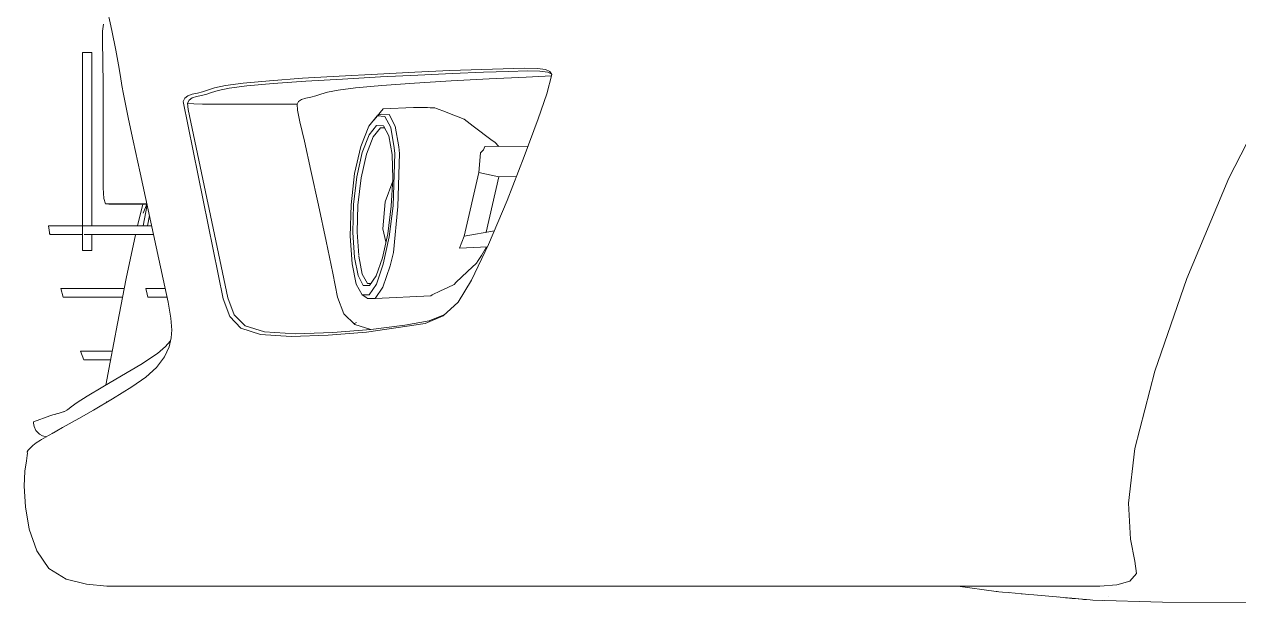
# Model space of a CAD drawing. Header units: millimetres. Extents: x -1879 to 2403, y -38 to 1439.
# Drawn here: x -1879 to -1277, y 198 to 485 of the extents above; entities that cross this region are included whole.
import ezdxf

# ---------------------------------------------------------------- set-up
doc = ezdxf.new("R2010")
doc.units = ezdxf.units.MM
doc.header["$MEASUREMENT"] = 0
for name, color, linetype, lineweight, true_color in [('CITROEN C4  01', 7, 'Continuous', 0, 0x9a0018), ('CITROEN C4  02', 7, 'Continuous', 0, 0xadadad), ('CITROEN C4  03', 7, 'Continuous', 0, 0x191922), ('CITROEN C4  05', 7, 'Continuous', 0, 0x0f0f12), ('CITROEN C4  07', 7, 'Continuous', 0, 0xe6e6e6)]:
    doc.layers.add(name, color=color, linetype=linetype, lineweight=lineweight, true_color=true_color)

msp = doc.modelspace()

# ---------------------------------------------------------------- linework, layer by layer
at = {"layer": 'CITROEN C4  01'}
for p, q in [((-1835.21, 481.57), (-1837.98, 494.35)), ((-1835.21, 481.57), (-1833.24, 471.82)), ((-1833.24, 471.82), (-1831.88, 464.44)), ((-1830.93, 458.78), (-1831.88, 464.44)), ((-1630.9, 462.87), (-1624.6, 462.75)), ((-1830.19, 454.2), (-1830.93, 458.78)), ((-1757.13, 456.66), (-1740.85, 457.83)), ((-1740.85, 457.83), (-1722.63, 458.93)), ((-1739.22, 456.39), (-1721.07, 457.48)), ((-1722.63, 458.93), (-1703.67, 459.95)), ((-1721.07, 457.48), (-1702.19, 458.5)), ((-1703.67, 459.95), (-1685.2, 460.87)), ((-1702.19, 458.5), (-1683.78, 459.41)), ((-1685.2, 460.87), (-1667.96, 461.64)), ((-1683.78, 459.41), (-1666.59, 460.19)), ((-1667.31, 456.51), (-1648.47, 457.52)), ((-1666.59, 460.19), (-1651.34, 460.81)), ((-1651.34, 460.81), (-1638.78, 461.24)), ((-1648.47, 457.52), (-1630.11, 458.44)), ((-1638.78, 461.24), (-1629.63, 461.45)), ((-1630.11, 458.44), (-1617.65, 459.01)), ((-1629.63, 461.45), (-1623.35, 461.34)), ((-1624.6, 462.75), (-1620.61, 462.21)), ((-1623.35, 461.34), (-1619.39, 460.82)), ((-1620.61, 462.21), (-1618.38, 461.13)), ((-1619.86, 450.13), (-1617.49, 459.66)), ((-1619.39, 460.82), (-1617.72, 460.03)), ((-1618.38, 461.13), (-1617.49, 459.66)), ((-1282.32, 408.33), (-1257.11, 457.72)), ((-1830.19, 454.2), (-1829.46, 450.04)), ((-1792.87, 450.52), (-1790.28, 451.14)), ((-1790.28, 451.14), (-1787.86, 452.01)), ((-1787.86, 452.01), (-1784.47, 453.06)), ((-1785.87, 450.75), (-1782.54, 451.76)), ((-1784.47, 453.06), (-1778.98, 454.23)), ((-1782.54, 451.76), (-1777.12, 452.89)), ((-1778.98, 454.23), (-1770.25, 455.45)), ((-1777.12, 452.89), (-1768.46, 454.07)), ((-1770.25, 455.45), (-1757.13, 456.66)), ((-1768.46, 454.07), (-1755.42, 455.24)), ((-1755.42, 455.24), (-1739.22, 456.39)), ((-1731.83, 449.91), (-1728.53, 450.89)), ((-1728.53, 450.89), (-1723.15, 451.99)), ((-1723.15, 451.99), (-1714.54, 453.15)), ((-1714.54, 453.15), (-1701.56, 454.3)), ((-1701.56, 454.3), (-1685.41, 455.43)), ((-1685.41, 455.43), (-1667.31, 456.51)), ((-1829.46, 450.04), (-1828.48, 444.98)), ((-1826.96, 437.67), (-1828.48, 444.98)), ((-1799.89, 446.37), (-1799.15, 448.07)), ((-1780.07, 348.61), (-1799.89, 446.37)), ((-1799.15, 448.07), (-1797.56, 449.19)), ((-1797.71, 445.56), (-1797.01, 447.08)), ((-1797.5, 442.43), (-1797.71, 445.56)), ((-1797.71, 445.56), (-1794.68, 445.16)), ((-1797.56, 449.19), (-1795.38, 449.94)), ((-1797.01, 447.08), (-1795.46, 448.09)), ((-1795.46, 448.09), (-1793.3, 448.77)), ((-1795.38, 449.94), (-1792.87, 450.52)), ((-1794.68, 445.16), (-1790.36, 445.03)), ((-1793.3, 448.77), (-1790.81, 449.32)), ((-1790.81, 449.32), (-1788.25, 449.92)), ((-1790.36, 445.03), (-1784.28, 445.03)), ((-1788.25, 449.92), (-1785.87, 450.75)), ((-1784.28, 445.03), (-1776.02, 445.03)), ((-1776.02, 445.03), (-1766.1, 445.03)), ((-1766.1, 445.03), (-1755.1, 445.03)), ((-1755.1, 445.03), (-1743.54, 445.03)), ((-1743.54, 445.03), (-1742.87, 446.42)), ((-1743.29, 442.04), (-1743.54, 445.03)), ((-1742.87, 446.42), (-1741.33, 447.35)), ((-1741.33, 447.35), (-1739.19, 447.99)), ((-1739.19, 447.99), (-1736.72, 448.52)), ((-1736.72, 448.52), (-1734.17, 449.1)), ((-1734.17, 449.1), (-1731.83, 449.91)), ((-1624.24, 437.76), (-1619.86, 450.13)), ((-1777.75, 349.14), (-1797.5, 442.43)), ((-1742.09, 436.34), (-1743.29, 442.04)), ((-1824.63, 426.8), (-1826.96, 437.67)), ((-1739.9, 426.78), (-1742.09, 436.34)), ((-1631.14, 419.07), (-1624.24, 437.76)), ((-1824.63, 426.8), (-1821.22, 411.02)), ((-1736.68, 412.23), (-1739.9, 426.78)), ((-1639.62, 397.25), (-1631.14, 419.07)), ((-1821.22, 411.02), (-1817.25, 392.77)), ((-1732.92, 394.97), (-1736.68, 412.23)), ((-1303.21, 358.77), (-1282.32, 408.33)), ((-1648.73, 375.52), (-1639.62, 397.25)), ((-1813.28, 374.44), (-1817.25, 392.77)), ((-1729.13, 377.25), (-1732.92, 394.97)), ((-1809.82, 358.45), (-1813.28, 374.44)), ((-1725.82, 361.34), (-1729.13, 377.25)), ((-1657.15, 357.82), (-1648.73, 375.52)), ((-1723.49, 349.49), (-1725.82, 361.34)), ((-1809.82, 358.45), (-1809, 354.63)), ((-1809.81, 358.46), (-1807.4, 347.06)), ((-1809.81, 358.46), (-1809.81, 358.46)), ((-1657.15, 357.82), (-1663.82, 347.02)), ((-1318.98, 312.88), (-1303.21, 358.77)), ((-1774.65, 340.67), (-1777.75, 349.14)), ((-1720.45, 341.19), (-1723.49, 349.49)), ((-1807.4, 347.06), (-1805.99, 339.04)), ((-1776.87, 339.88), (-1780.07, 348.61)), ((-1663.82, 347.02), (-1671.17, 340.17)), ((-1805.99, 339.04), (-1805.53, 333.14)), ((-1771.29, 334.18), (-1776.87, 339.88)), ((-1769.15, 335.21), (-1774.65, 340.67)), ((-1715.01, 335.89), (-1720.45, 341.19)), ((-1714.16, 336.89), (-1715.43, 336.31)), ((-1678.07, 337.75), (-1690.17, 335.64)), ((-1671.17, 340.17), (-1680.2, 336.46)), ((-1670.37, 340.92), (-1678.07, 337.75)), ((-1805.55, 333.32), (-1805.87, 329.27)), ((-1805.53, 333.14), (-1805.53, 333.14)), ((-1761.69, 331.05), (-1771.29, 334.18)), ((-1759.6, 332.27), (-1769.15, 335.21)), ((-1746.42, 330.02), (-1761.69, 331.05)), ((-1744.31, 331.35), (-1759.6, 332.27)), ((-1725.9, 331.93), (-1744.31, 331.35)), ((-1737, 332.23), (-1737, 332.23)), ((-1709.19, 332.19), (-1728.06, 330.58)), ((-1706.99, 333.54), (-1725.9, 331.93)), ((-1707.01, 333.53), (-1715.01, 335.89)), ((-1680.2, 336.46), (-1709.19, 332.19)), ((-1690.17, 335.64), (-1706.99, 333.54)), ((-1806.88, 324.84), (-1809.19, 319.87)), ((-1805.87, 329.27), (-1806.88, 324.84)), ((-1728.06, 330.58), (-1746.42, 330.02)), ((-1813.18, 314.68), (-1809.19, 319.87)), ((-1818.44, 309.92), (-1813.18, 314.68)), ((-1328.83, 274.51), (-1318.98, 312.88)), ((-1825.34, 305.04), (-1818.44, 309.92)), ((-1819.28, 309.16), (-1819.28, 309.16)), ((-1834.93, 299.06), (-1825.34, 305.04)), ((-1844.32, 293.59), (-1834.93, 299.06)), ((-1851.58, 289.44), (-1859.71, 284.93)), ((-1851.58, 289.44), (-1844.32, 293.59)), ((-1847.03, 291.92), (-1847.04, 291.92)), ((-1864.08, 282.34), (-1862.48, 283.32)), ((-1859.71, 284.93), (-1862.48, 283.32)), ((-1862.48, 283.32), (-1862.48, 283.32)), ((-1862.48, 283.32), (-1862.48, 283.32)), ((-1872.64, 277.39), (-1874.3, 275.99)), ((-1870.47, 278.71), (-1872.64, 277.39)), ((-1871.81, 277.86), (-1871.81, 277.86)), ((-1871.76, 277.73), (-1871.76, 277.73)), ((-1870.47, 278.71), (-1869.95, 278.94)), ((-1870.47, 278.71), (-1870.47, 278.71)), ((-1867.72, 280.34), (-1869.95, 278.94)), ((-1866.51, 280.99), (-1867.72, 280.34)), ((-1866.51, 280.99), (-1864.08, 282.34)), ((-1864.17, 282.29), (-1864.71, 281.99)), ((-1877.11, 271.06), (-1877.52, 268.38)), ((-1876.6, 273.65), (-1877.2, 272.95)), ((-1877.2, 272.95), (-1877.17, 272.66)), ((-1877.2, 272.95), (-1877.2, 272.95)), ((-1877.17, 272.66), (-1876.98, 272.22)), ((-1877.17, 272.66), (-1877.17, 272.66)), ((-1876.98, 272.22), (-1877.11, 271.06)), ((-1876.98, 272.22), (-1876.98, 272.22)), ((-1875.57, 274.68), (-1876.6, 273.65)), ((-1874.3, 275.99), (-1875.57, 274.68)), ((-1331.96, 247.53), (-1328.83, 274.51)), ((-1877.52, 268.38), (-1878.2, 263.34)), ((-1878.2, 263.34), (-1878.54, 255.83)), ((-1878.54, 255.83), (-1877.98, 245.74)), ((-1331.08, 229.71), (-1331.96, 247.53)), ((-1877.98, 245.74), (-1876.06, 234.58)), ((-1876.06, 234.58), (-1872.36, 223.88)), ((-1328.89, 218.81), (-1331.08, 229.71)), ((-1872.36, 223.88), (-1866.42, 215.15)), ((-1328.1, 212.61), (-1328.89, 218.81)), ((-1866.42, 215.15), (-1857.81, 209.91)), ((-1331.42, 208.9), (-1328.1, 212.61)), ((-1857.81, 209.91), (-1847.82, 207.29)), ((-1847.82, 207.29), (-1837.76, 206.42)), ((-1835.21, 206.42), (-1837.76, 206.42)), ((-1835.21, 206.42), (-1835.21, 206.42)), ((-1826.69, 206.42), (-1821.93, 206.42)), ((-1799.26, 206.42), (-1823.67, 206.42)), ((-1821.93, 206.42), (-1799.07, 206.42)), ((-1799.07, 206.42), (-1799.26, 206.42)), ((-1799.26, 206.42), (-1799.07, 206.42)), ((-1799.07, 206.42), (-1799.07, 206.42)), ((-1799.07, 206.42), (-1799.07, 206.42)), ((-1799.07, 206.42), (-1798.84, 206.42)), ((-1798.8, 206.42), (-1769.55, 206.42)), ((-1767.05, 206.42), (-1798.61, 206.42)), ((-1798.06, 206.42), (-1795.49, 206.42)), ((-1795.49, 206.42), (-1770.1, 206.42)), ((-1789.25, 206.42), (-1795.49, 206.42)), ((-1789.25, 206.42), (-1789.25, 206.42)), ((-1758.93, 206.42), (-1788.82, 206.42)), ((-1771.53, 206.42), (-1781.11, 206.42)), ((-1771.53, 206.42), (-1771.53, 206.42)), ((-1742.1, 206.42), (-1771.11, 206.42)), ((-1767.05, 206.42), (-1762.34, 206.42)), ((-1749.98, 206.42), (-1761, 206.42)), ((-1748.44, 206.42), (-1758.93, 206.42)), ((-1749.98, 206.42), (-1749.98, 206.42)), ((-1720.65, 206.42), (-1749.57, 206.42)), ((-1742.1, 206.42), (-1728.72, 206.42)), ((-1727.96, 206.42), (-1738.97, 206.42)), ((-1737.02, 206.42), (-1733.96, 206.42)), ((-1736.84, 206.42), (-1733.41, 206.42)), ((-1729.13, 206.42), (-1734.08, 206.42)), ((-1727.96, 206.42), (-1730.95, 206.42)), ((-1727.96, 206.42), (-1727.96, 206.42)), ((-1726.77, 206.42), (-1727.96, 206.42)), ((-1698.63, 206.42), (-1727.54, 206.42)), ((-1721.42, 206.42), (-1725.82, 206.42)), ((-1706.98, 206.42), (-1720.65, 206.42)), ((-1705.93, 206.42), (-1716.95, 206.42)), ((-1714.26, 206.42), (-1710.02, 206.42)), ((-1699.31, 206.42), (-1712.43, 206.42)), ((-1709.06, 206.42), (-1709.17, 206.42)), ((-1705.93, 206.42), (-1705.93, 206.42)), ((-1676.6, 206.42), (-1705.52, 206.42)), ((-1699.31, 206.42), (-1699.03, 206.42)), ((-1698.63, 206.42), (-1684.95, 206.42)), ((-1696.92, 206.42), (-1695.36, 206.42)), ((-1691.96, 206.42), (-1695.91, 206.42)), ((-1683.22, 206.42), (-1694.92, 206.42)), ((-1688.63, 206.42), (-1692.47, 206.42)), ((-1682, 206.42), (-1691.96, 206.42)), ((-1683.78, 206.42), (-1688.63, 206.42)), ((-1683.22, 206.42), (-1683.22, 206.42)), ((-1653.9, 206.42), (-1682.8, 206.42)), ((-1662.57, 206.42), (-1676.6, 206.42)), ((-1654.97, 206.42), (-1670.13, 206.42)), ((-1668.79, 206.42), (-1666.6, 206.42)), ((-1654.58, 206.42), (-1668.01, 206.42)), ((-1656.46, 206.42), (-1661.51, 206.42)), ((-1654.97, 206.42), (-1654.97, 206.42)), ((-1654.27, 206.42), (-1654.58, 206.42)), ((-1654.56, 206.42), (-1625.72, 206.42)), ((-1653.9, 206.42), (-1637, 206.42)), ((-1636.5, 206.42), (-1652.29, 206.42)), ((-1647.83, 206.42), (-1649.14, 206.42)), ((-1616.86, 206.42), (-1637.05, 206.42)), ((-1626.44, 206.42), (-1621.88, 206.42)), ((-1625.72, 206.42), (-1604.02, 206.42)), ((-1619.18, 206.42), (-1624.22, 206.42)), ((-1621.88, 206.42), (-1621.88, 206.42)), ((-1610.53, 206.42), (-1620.33, 206.42)), ((-1619.18, 206.42), (-1619.18, 206.42)), ((-1616.86, 206.42), (-1616.86, 206.42)), ((-1589.08, 206.42), (-1616.46, 206.42)), ((-1596.69, 206.42), (-1610.53, 206.42)), ((-1568.31, 206.42), (-1594.91, 206.42)), ((-1594.67, 206.42), (-1593.81, 206.42)), ((-1593.81, 206.42), (-1588.99, 206.42)), ((-1589.08, 206.42), (-1558, 206.42)), ((-1575.13, 206.42), (-1580.17, 206.42)), ((-1577.44, 206.42), (-1559.92, 206.42)), ((-1534.18, 206.42), (-1568.31, 206.42)), ((-1559.92, 206.42), (-1526.87, 206.42)), ((-1558, 206.42), (-1558, 206.42)), ((-1534.18, 206.42), (-1534.18, 206.42)), ((-1533.67, 206.42), (-1498.3, 206.42)), ((-1498.3, 206.42), (-1461.9, 206.42)), ((-1457.68, 206.42), (-1496.12, 206.42)), ((-1461.9, 206.42), (-1461.9, 206.42)), ((-1426.01, 206.42), (-1457.68, 206.42)), ((-1408.25, 206.42), (-1426.01, 206.42)), ((-1416.43, 206.42), (-1397.51, 203.75)), ((-1399.13, 206.42), (-1408.25, 206.42)), ((-1393.4, 206.42), (-1399.13, 206.42)), ((-1388.47, 206.42), (-1393.4, 206.42)), ((-1381.73, 206.42), (-1388.47, 206.42)), ((-1374.08, 206.42), (-1381.73, 206.42)), ((-1366.44, 206.42), (-1374.08, 206.42)), ((-1359.7, 206.42), (-1366.44, 206.42)), ((-1354.77, 206.42), (-1359.7, 206.42)), ((-1351.18, 206.42), (-1354.77, 206.42)), ((-1348.5, 206.42), (-1351.18, 206.42)), ((-1346.27, 206.42), (-1348.5, 206.42)), ((-1346.27, 206.42), (-1337.82, 207.04)), ((-1337.82, 207.04), (-1331.42, 208.9)), ((-1397.51, 203.75), (-1397.5, 203.75)), ((-1397.51, 203.75), (-1397.5, 203.75)), ((-1397.46, 203.74), (-1397.47, 203.74)), ((-1397.47, 203.74), (-1397.11, 203.71)), ((-1397.46, 203.74), (-1397.47, 203.74)), ((-1397.11, 203.71), (-1396.17, 203.62)), ((-1397.09, 203.71), (-1397.11, 203.71)), ((-1397.11, 203.71), (-1397.09, 203.71)), ((-1396.16, 203.62), (-1396.17, 203.62)), ((-1396.17, 203.62), (-1396.16, 203.62)), ((-1396.17, 203.62), (-1394.42, 203.46)), ((-1394.42, 203.46), (-1394.41, 203.46)), ((-1394.42, 203.46), (-1394.41, 203.46)), ((-1394.41, 203.46), (-1394.42, 203.46)), ((-1391.6, 203.2), (-1394.42, 203.46)), ((-1391.59, 203.2), (-1391.6, 203.2)), ((-1391.6, 203.2), (-1388.18, 202.89)), ((-1391.59, 203.2), (-1391.6, 203.2)), ((-1391.11, 203.16), (-1391.6, 203.2)), ((-1388.18, 202.89), (-1384.62, 202.56)), ((-1388.17, 202.89), (-1388.18, 202.89)), ((-1388.18, 202.89), (-1388.17, 202.89)), ((-1384.62, 202.56), (-1385.13, 202.61)), ((-1384.61, 202.56), (-1384.62, 202.56)), ((-1384.62, 202.56), (-1384.61, 202.56)), ((-1384.62, 202.56), (-1381.38, 202.27)), ((-1381.38, 202.27), (-1378.92, 202.04)), ((-1378.92, 202.04), (-1378.92, 202.04)), ((-1378.8, 202.03), (-1351.01, 199.57)), ((-1366.67, 201.46), (-1366.67, 201.46)), ((-1363.18, 200.65), (-1360.2, 200.38)), ((-1360.19, 200.38), (-1363.18, 200.64)), ((-1363.17, 200.64), (-1360.19, 200.38)), ((-1362.41, 200.58), (-1359.49, 200.31)), ((-1361.3, 200.48), (-1358.49, 200.23)), ((-1360.01, 200.36), (-1361.1, 200.46)), ((-1360.2, 200.38), (-1360.2, 200.38)), ((-1360.2, 200.38), (-1360.2, 200.38)), ((-1360.01, 200.36), (-1359.49, 200.31)), ((-1359.49, 200.31), (-1359.91, 200.35)), ((-1356.86, 200.08), (-1359.44, 200.31)), ((-1358.49, 200.23), (-1358.7, 200.24)), ((-1358.49, 200.23), (-1358.26, 200.2)), ((-1356.97, 200.09), (-1356.86, 200.08)), ((-1354.87, 199.91), (-1354.95, 199.91)), ((-1354.87, 199.91), (-1352.82, 199.73)), ((-1354.36, 199.86), (-1352.82, 199.73)), ((-1352.82, 199.73), (-1352.88, 199.73)), ((-1351.01, 199.57), (-1351.04, 199.57)), ((-1351.03, 199.57), (-1351.01, 199.57)), ((-1315.18, 198.41), (-1349.71, 199.45)), ((-1349.71, 199.45), (-1344.79, 199.3)), ((-1349.71, 199.45), (-1349.71, 199.45)), ((-1341.85, 201.43), (-1341.85, 201.43)), ((-1315.18, 198.41), (-1269.41, 198.19))]:
    msp.add_line(p, q, dxfattribs=at)
msp.add_lwpolyline([(-1667.96, 461.64), (-1630.9, 462.87)], dxfattribs=at)
at = {"layer": 'CITROEN C4  01', "flags": 128}
for points in [[(-1835.02, 206.42), (-1821.93, 206.42), (-1821.93, 206.42)], [(-1397.47, 203.74), (-1397.51, 203.75), (-1397.51, 203.75)], [(-1394.41, 203.46), (-1394.42, 203.46), (-1394.42, 203.46)], [(-1362.96, 200.63), (-1360.01, 200.36), (-1360.19, 200.38), (-1360.2, 200.38), (-1360.2, 200.38)], [(-1356.99, 200.1), (-1354.87, 199.91), (-1356.86, 200.08), (-1358.49, 200.23), (-1359.49, 200.31)], [(-1355.15, 199.93), (-1354.87, 199.91), (-1354.88, 199.91)], [(-1352.82, 199.73), (-1351.01, 199.57), (-1349.72, 199.45)]]:
    msp.add_lwpolyline(points, dxfattribs=at)
at = {"layer": 'CITROEN C4  02'}
for p, q in [((-1703.85, 439.2), (-1708.05, 434.08)), ((-1705.43, 437.34), (-1700.99, 442.75)), ((-1701.87, 440.1), (-1703.85, 439.2)), ((-1700.05, 438.96), (-1703.85, 439.2)), ((-1701.87, 440.1), (-1697.96, 439.85)), ((-1685.85, 443.38), (-1700.99, 442.75)), ((-1697.16, 433.49), (-1700.05, 438.96)), ((-1697.96, 439.85), (-1694.98, 434.19)), ((-1708.05, 434.08), (-1711.98, 424.15)), ((-1704.14, 434.48), (-1707.83, 429.92)), ((-1702.21, 433.35), (-1705.81, 428.89)), ((-1705.49, 437.2), (-1705.43, 437.34)), ((-1700.74, 434.28), (-1704.14, 434.48)), ((-1700.19, 433.23), (-1702.21, 433.35)), ((-1698.09, 429.29), (-1700.74, 434.28)), ((-1695.47, 423.46), (-1697.16, 433.49)), ((-1694.98, 434.19), (-1693.22, 423.84)), ((-1707.83, 429.92), (-1711.27, 421.12)), ((-1705.81, 428.89), (-1709.18, 420.27)), ((-1696.52, 420.17), (-1698.09, 429.29)), ((-1711.98, 424.15), (-1715.03, 410.62)), ((-1711.27, 421.12), (-1713.97, 409.1)), ((-1695.07, 420.53), (-1695.47, 423.46)), ((-1693.22, 423.84), (-1692.82, 420.58)), ((-1653.58, 411.24), (-1652.69, 420.95)), ((-1652.69, 420.95), (-1651.18, 422.47)), ((-1651.18, 422.47), (-1650.65, 423.99)), ((-1629.21, 424.3), (-1650.65, 423.99)), ((-1709.18, 420.27), (-1711.82, 408.53)), ((-1696.12, 408.07), (-1696.52, 420.17)), ((-1695.94, 394.64), (-1695.07, 420.53)), ((-1715.03, 410.62), (-1716.81, 395.16)), ((-1713.97, 409.1), (-1715.59, 395.3)), ((-1660.88, 379.71), (-1653.58, 411.24)), ((-1643.63, 409.03), (-1653.58, 411.24)), ((-1649.97, 381.62), (-1643.63, 409.03)), ((-1643.63, 409.03), (-1634.98, 409.19)), ((-1711.82, 408.53), (-1713.4, 395.08)), ((-1699.98, 396.75), (-1696.19, 406.91)), ((-1696.88, 394.46), (-1696.12, 408.07)), ((-1701.02, 383.34), (-1699.98, 396.75)), ((-1716.81, 395.16), (-1717.2, 379.68)), ((-1715.59, 395.3), (-1715.97, 381.41)), ((-1713.4, 395.08), (-1713.78, 381.58)), ((-1698.66, 380.9), (-1696.88, 394.46)), ((-1697.95, 379.31), (-1695.94, 394.64)), ((-1693.71, 394.41), (-1695.75, 371.58)), ((-1717.2, 379.68), (-1716.27, 366.05)), ((-1715.97, 381.41), (-1715.18, 369.19)), ((-1713.01, 370.03), (-1713.78, 381.58)), ((-1701.25, 368.96), (-1698.66, 380.9)), ((-1699.53, 376.9), (-1701.02, 383.34)), ((-1700.84, 365.85), (-1697.95, 379.31)), ((-1663.14, 373.8), (-1660.88, 379.71)), ((-1645.87, 382.34), (-1660.88, 379.71)), ((-1649.29, 374.33), (-1663.14, 373.8)), ((-1715.18, 369.19), (-1713.37, 360.12)), ((-1713, 369.69), (-1711.24, 360.88)), ((-1704.36, 360.05), (-1701.25, 368.96)), ((-1695.75, 371.58), (-1697.48, 364.99)), ((-1716.27, 366.05), (-1714.23, 355.95)), ((-1711.24, 360.88), (-1708.71, 356.19)), ((-1704.29, 355.88), (-1700.84, 365.85)), ((-1697.48, 364.99), (-1701.11, 354.41)), ((-1697.48, 364.99), (-1697.48, 364.99)), ((-1714.23, 355.95), (-1711.35, 350.59)), ((-1713.37, 360.12), (-1710.77, 355.3)), ((-1710.77, 355.3), (-1707.66, 355.29)), ((-1708.71, 356.19), (-1707.04, 356.18)), ((-1707.92, 350.58), (-1704.29, 355.88)), ((-1707.66, 355.29), (-1704.36, 360.05)), ((-1711.35, 350.59), (-1707.92, 350.58)), ((-1709.48, 349.44), (-1711.35, 350.59)), ((-1708.6, 348.77), (-1709.48, 349.44)), ((-1704.96, 348.77), (-1708.6, 348.77)), ((-1677.33, 350.16), (-1704.96, 348.77))]:
    msp.add_line(p, q, dxfattribs=at)
at = {"layer": 'CITROEN C4  02', "flags": 128}
for points in [[(-1685.85, 443.38), (-1685.85, 443.38), (-1680.7, 443.36), (-1678.94, 443.3), (-1677.71, 443.25), (-1676.43, 443.22), (-1675.38, 443.19), (-1674.52, 442.91), (-1670.02, 441.27), (-1668.87, 440.8), (-1660.88, 437.55), (-1656.42, 434.15), (-1646.99, 427.06), (-1645.58, 426.28), (-1643.7, 424.09)], [(-1649.76, 374.31), (-1652.3, 370.06), (-1653.96, 367.6), (-1654.78, 366.36), (-1659.11, 362.13), (-1664.9, 356.65), (-1665.68, 355.89), (-1665.79, 355.78), (-1668.89, 354.31), (-1672.47, 352.67), (-1676.59, 350.57), (-1677.33, 350.16), (-1677.33, 350.16)]]:
    msp.add_lwpolyline(points, dxfattribs=at)
at = {"layer": 'CITROEN C4  02'}
for points in [[(-1693.71, 394.41), (-1692.82, 420.58)], [(-1701.11, 354.41), (-1704.92, 348.74)]]:
    msp.add_lwpolyline(points, dxfattribs=at)
at = {"layer": 'CITROEN C4  03'}
for p, q in [((-1839.77, 481.22), (-1839.84, 475.55)), ((-1839.78, 480.51), (-1839.77, 481.22)), ((-1839.77, 481.22), (-1839.38, 484.58)), ((-1839.84, 475.55), (-1839.72, 466.79)), ((-1839.72, 466.79), (-1839.73, 467.88)), ((-1839.72, 466.79), (-1839.56, 454.16)), ((-1839.49, 439.59), (-1839.56, 454.16)), ((-1839.47, 425.04), (-1839.47, 425.03)), ((-1839.47, 425.03), (-1839.47, 412.4)), ((-1839.47, 412.4), (-1839.46, 403.64)), ((-1839.46, 403.64), (-1839.18, 398.25)), ((-1839.18, 398.25), (-1838.35, 395.72)), ((-1838.18, 395.72), (-1838.35, 395.72)), ((-1838.35, 395.72), (-1836.69, 395.56)), ((-1837.57, 395.72), (-1838.18, 395.72)), ((-1836.43, 395.72), (-1837.57, 395.72)), ((-1836.51, 395.56), (-1836.69, 395.56)), ((-1835.88, 395.56), (-1836.51, 395.56)), ((-1834.64, 395.72), (-1836.43, 395.72)), ((-1834.71, 395.56), (-1835.88, 395.56)), ((-1832.9, 395.56), (-1834.71, 395.56)), ((-1832.12, 395.72), (-1834.64, 395.72)), ((-1830.36, 395.56), (-1832.9, 395.56)), ((-1829.07, 395.72), (-1832.12, 395.72)), ((-1827.29, 395.56), (-1830.36, 395.56)), ((-1825.72, 395.72), (-1829.07, 395.72)), ((-1823.93, 395.56), (-1827.29, 395.56)), ((-1822.29, 395.72), (-1825.72, 395.72)), ((-1820.48, 395.56), (-1823.93, 395.56)), ((-1819.87, 395.56), (-1822.44, 384.78)), ((-1818.99, 395.72), (-1822.29, 395.72)), ((-1817.86, 395.56), (-1820.48, 395.56)), ((-1819.77, 384.78), (-1817.78, 395.21)), ((-1819.64, 390.98), (-1817.91, 395.56)), ((-1817.91, 395.79), (-1818.99, 395.72)), ((-1816.65, 389.97), (-1817.61, 384.78)), ((-1823.51, 380.31), (-1828.04, 358.75)), ((-1823.51, 380.31), (-1824.01, 377.94)), ((-1823.48, 380.42), (-1823.51, 380.31)), ((-1823.48, 380.42), (-1823.51, 380.31)), ((-1832.42, 336.39), (-1828.04, 358.75)), ((-1836.01, 317.33), (-1832.42, 336.39)), ((-1812.66, 321.65), (-1808.61, 325.01)), ((-1808.78, 324.82), (-1806.21, 327.8)), ((-1820.9, 316.18), (-1812.66, 321.65)), ((-1836.01, 317.33), (-1838.12, 305.96)), ((-1830.37, 310.46), (-1820.9, 316.18)), ((-1839.69, 305.05), (-1830.37, 310.46)), ((-1847.48, 300.48), (-1839.69, 305.05)), ((-1857.18, 293.75), (-1855.3, 295.17)), ((-1855.3, 295.17), (-1852.38, 297.3)), ((-1852.38, 297.3), (-1847.48, 300.48)), ((-1837.84, 297.64), (-1838.04, 297.25)), ((-1837.84, 297.64), (-1837.43, 297.6)), ((-1865.94, 290.76), (-1874, 287.8)), ((-1864.37, 291.17), (-1865.94, 290.76)), ((-1865.94, 290.76), (-1865.94, 290.76)), ((-1861.29, 292.03), (-1864.37, 291.17)), ((-1864.37, 291.17), (-1862.94, 291.57)), ((-1861.47, 291.68), (-1861.48, 291.68)), ((-1858.77, 292.8), (-1861.29, 292.03)), ((-1858.93, 292.7), (-1857.18, 293.75)), ((-1858.93, 292.7), (-1858.93, 292.7)), ((-1857.18, 293.75), (-1857.6, 293.5)), ((-1856.79, 294.05), (-1857.18, 293.75)), ((-1874, 287.8), (-1874, 287.09)), ((-1874, 287.09), (-1873.71, 285.47)), ((-1873.71, 285.47), (-1872.82, 283.5)), ((-1872.82, 283.5), (-1871.05, 281.7)), ((-1872.82, 283.5), (-1872.82, 283.5)), ((-1871.05, 281.7), (-1869.59, 280.86)), ((-1867.62, 280.4), (-1869.59, 280.86)), ((-1869.59, 280.86), (-1869.59, 280.86))]:
    msp.add_line(p, q, dxfattribs=at)
at = {"layer": 'CITROEN C4  03', "flags": 128}
for points in [[(-1839.49, 439.59), (-1839.47, 425.03), (-1839.47, 425.03)], [(-1818.38, 353.78), (-1818.38, 353.78), (-1817.71, 351.02), (-1817.42, 349.42), (-1817.42, 349.42)]]:
    msp.add_lwpolyline(points, dxfattribs=at)
at = {"layer": 'CITROEN C4  05'}
for p, q in [((-1866.62, 384.78), (-1854.19, 384.78)), ((-1866.62, 384.78), (-1865.98, 380.42)), ((-1854.19, 384.78), (-1849.81, 384.78)), ((-1849.34, 384.78), (-1832.34, 384.78)), ((-1832.34, 384.78), (-1815.52, 384.78)), ((-1865.98, 380.42), (-1866.06, 380.97)), ((-1865.98, 380.42), (-1853.6, 380.42)), ((-1865.98, 380.42), (-1849.81, 380.42)), ((-1853.6, 380.42), (-1849.81, 380.42)), ((-1848.91, 380.42), (-1831.86, 380.42)), ((-1845.12, 380.42), (-1835.37, 380.42)), ((-1835.37, 380.42), (-1823.48, 380.42)), ((-1831.86, 380.42), (-1814.58, 380.42)), ((-1860.49, 353.78), (-1848.56, 353.78)), ((-1860.49, 353.78), (-1859.33, 349.42)), ((-1859.33, 349.42), (-1859.48, 349.99)), ((-1859.33, 349.42), (-1847.49, 349.42)), ((-1858.24, 349.42), (-1859.33, 349.42)), ((-1829.87, 349.42), (-1858.24, 349.42)), ((-1848.56, 353.78), (-1829.01, 353.78)), ((-1847.49, 349.42), (-1829.87, 349.42)), ((-1847.49, 349.42), (-1829.87, 349.42)), ((-1818.38, 353.78), (-1808.82, 353.78)), ((-1817.42, 349.42), (-1807.9, 349.42)), ((-1850.69, 322.78), (-1839.51, 322.78)), ((-1850.69, 322.78), (-1849.03, 318.42)), ((-1839.51, 322.78), (-1834.99, 322.78)), ((-1849.03, 318.42), (-1837.97, 318.42)), ((-1837.97, 318.42), (-1835.81, 318.42)), ((-1837.65, 318.42), (-1835.81, 318.42))]:
    msp.add_line(p, q, dxfattribs=at)
at = {"layer": 'CITROEN C4  07'}
for p, q in [((-1845.12, 470.53), (-1849.81, 470.53)), ((-1849.81, 470.53), (-1849.81, 468.91)), ((-1849.81, 468.91), (-1849.81, 467.68)), ((-1845.12, 470.53), (-1845.12, 468.91)), ((-1845.12, 468.91), (-1845.12, 467.68)), ((-1849.81, 467.68), (-1849.81, 464.07)), ((-1849.81, 464.07), (-1849.81, 458.06)), ((-1845.12, 467.68), (-1845.12, 464.07)), ((-1845.12, 464.07), (-1845.12, 458.06)), ((-1849.81, 458.06), (-1849.81, 383.36)), ((-1845.12, 458.06), (-1845.12, 384.78)), ((-1849.81, 383.36), (-1849.81, 377.36)), ((-1845.12, 380.42), (-1845.12, 377.36)), ((-1849.81, 377.36), (-1849.81, 373.77)), ((-1849.81, 373.77), (-1849.81, 372.59)), ((-1845.12, 377.36), (-1845.12, 373.77)), ((-1845.12, 373.77), (-1845.12, 372.59)), ((-1845.12, 372.59), (-1849.81, 372.59))]:
    msp.add_line(p, q, dxfattribs=at)

doc.saveas('drawing.dxf')
